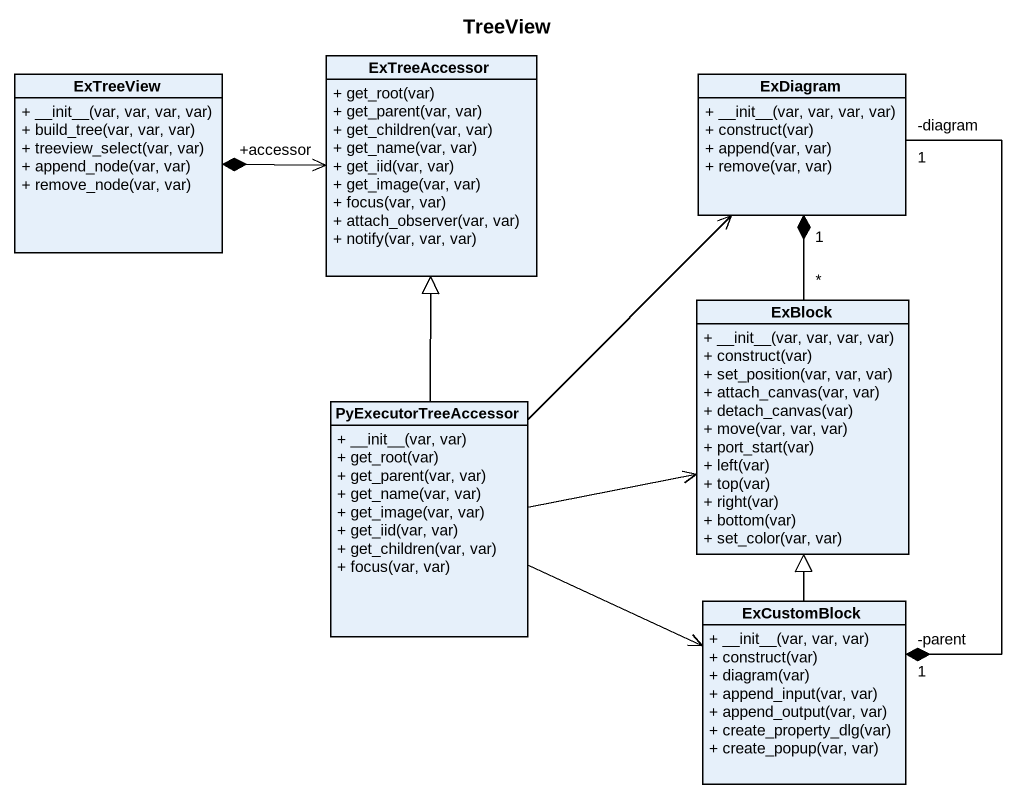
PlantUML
@startuml
title TreeView
hide circle
hide empty members
skinparam classAttributeIconSize 0
class ExTreeView {
  + ~__init~__(var, var, var, var)
  + build_tree(var, var, var)
  + treeview_select(var, var)
  + append_node(var, var)
  + remove_node(var, var)
}
class ExTreeAccessor {
  + get_root(var)
  + get_parent(var, var)
  + get_children(var, var)
  + get_name(var, var)
  + get_iid(var, var)
  + get_image(var, var)
  + focus(var, var)
  + attach_observer(var, var)
  + notify(var, var, var)
}
class ExDiagram {
  + ~__init~__(var, var, var, var)
  + construct(var)
  + append(var, var)
  + remove(var, var)
}
class ExBlock {
  + ~__init~__(var, var, var, var)
  + construct(var)
  + set_position(var, var, var)
  + attach_canvas(var, var)
  + detach_canvas(var)
  + move(var, var, var)
  + port_start(var)
  + left(var)
  + top(var)
  + right(var)
  + bottom(var)
  + set_color(var, var)
}
class PyExecutorTreeAccessor {
  + ~__init~__(var, var)
  + get_root(var)
  + get_parent(var, var)
  + get_name(var, var)
  + get_image(var, var)
  + get_iid(var, var)
  + get_children(var, var)
  + focus(var, var)
}
class ExCustomBlock {
  + ~__init~__(var, var, var)
  + construct(var)
  + diagram(var)
  + append_input(var, var)
  + append_output(var, var)
  + create_property_dlg(var)
  + create_popup(var, var)
}
ExTreeView *-right-> "+accessor" ExTreeAccessor
ExDiagram "-diagram\n1" --* "-parent\n1" ExCustomBlock
ExBlock "*" -up-* "1" ExDiagram
PyExecutorTreeAccessor -up-|> ExTreeAccessor
PyExecutorTreeAccessor -up-> ExDiagram
PyExecutorTreeAccessor -right-> ExBlock
PyExecutorTreeAccessor -right-> ExCustomBlock
ExCustomBlock -up-|> ExBlock
@enduml
